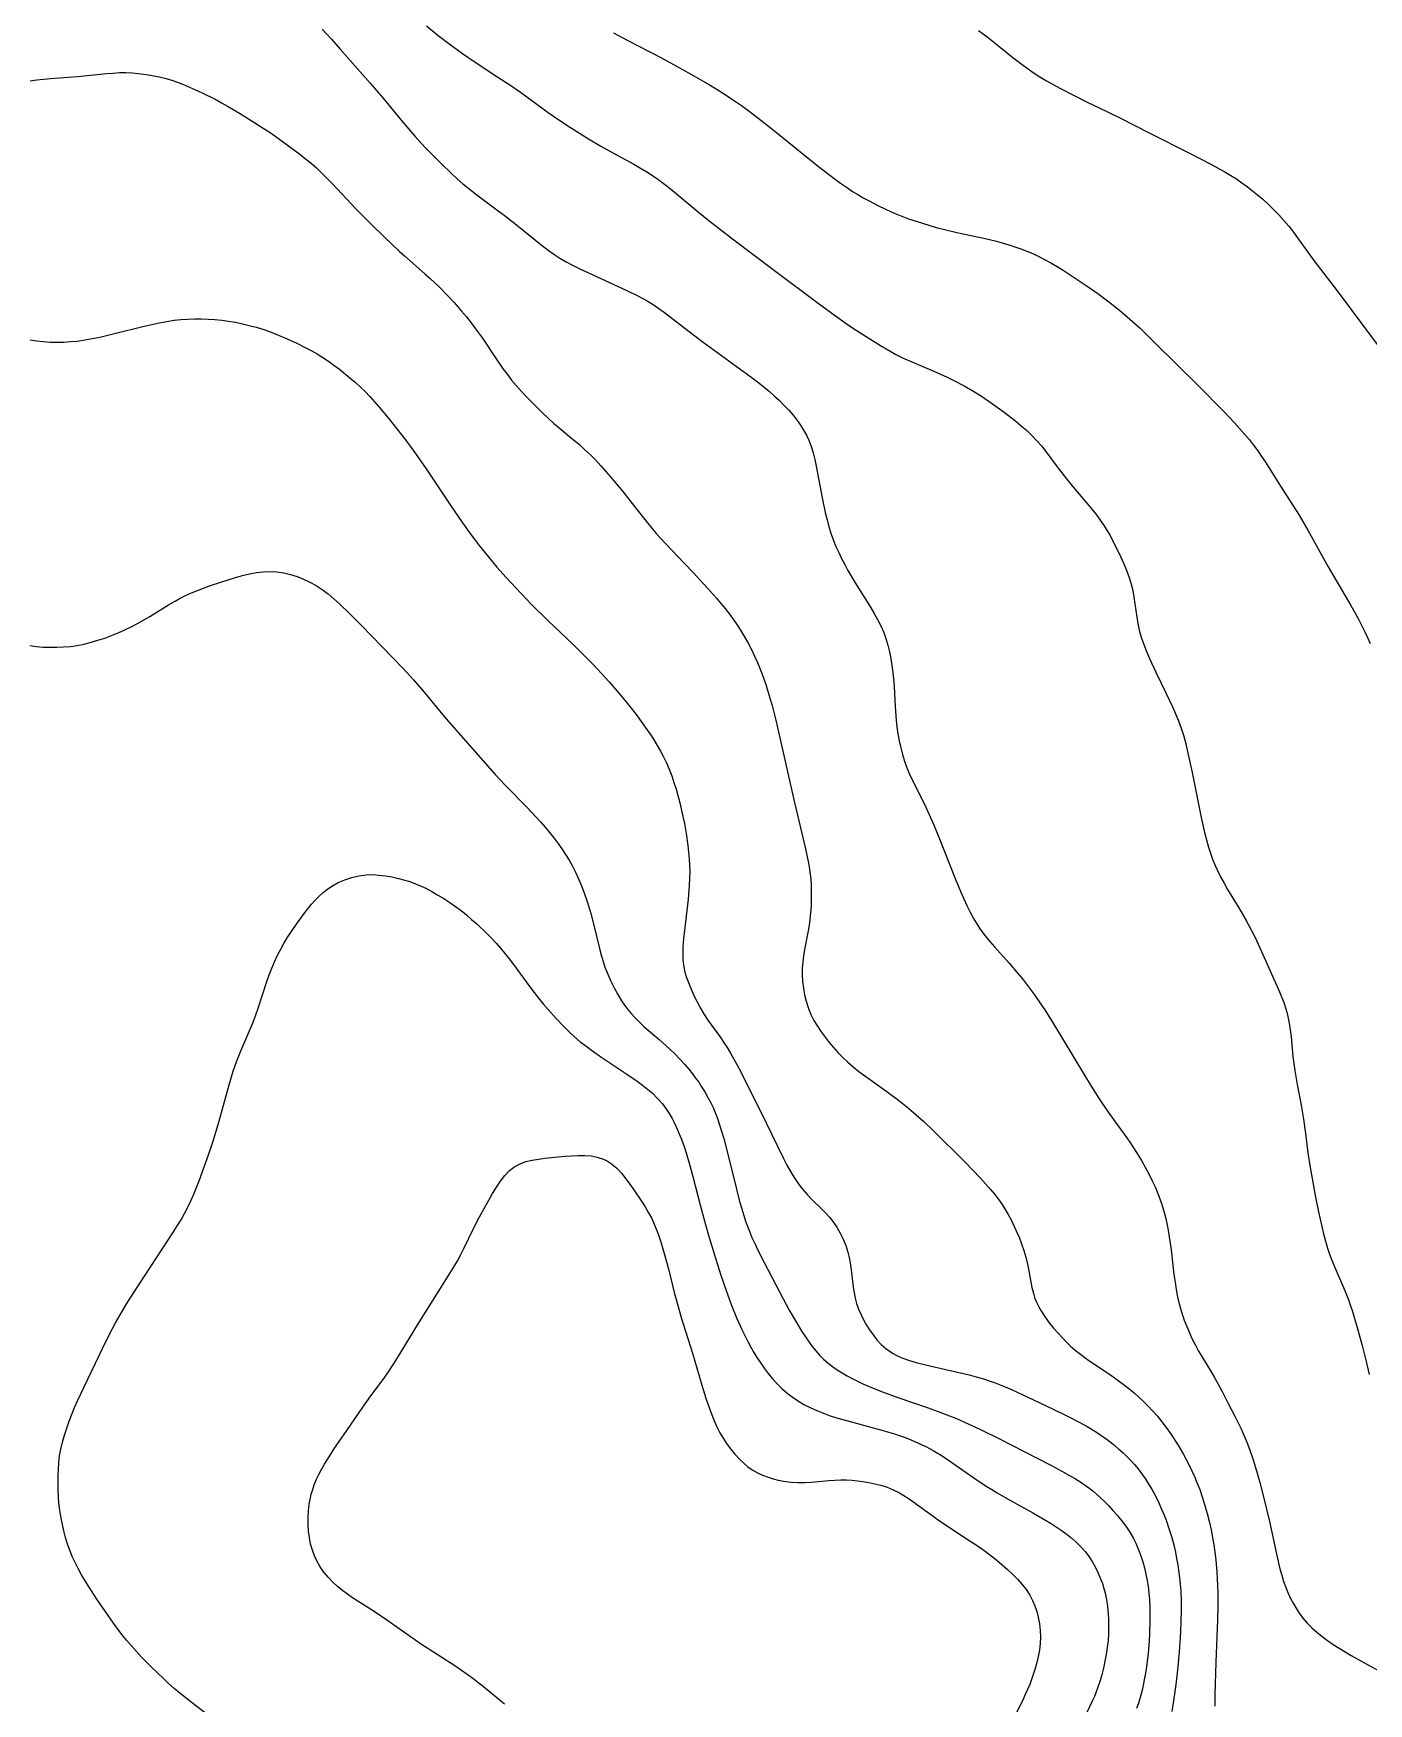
# Model space of a CAD drawing. Header units: metres. Extents: x 560466 to 562017, y 8123360 to 8125060.
# Drawn here: x 561142.3 to 561489.5, y 8124231.2 to 8124665.4 of the extents above; entities that cross this region are included whole.
import ezdxf

# ---------------------------------------------------------------- set-up
doc = ezdxf.new("R2010")
doc.units = ezdxf.units.M
doc.header["$MEASUREMENT"] = 0
doc.layers.add('Unknown_Line_Type', color=7, linetype='Continuous')

msp = doc.modelspace()

# ---------------------------------------------------------------- linework, layer by layer
at = {"layer": 'Unknown_Line_Type', "color": 18, "true_color": 0x000000}
for points in [[(561217.46, 8124666.49, 4180), (561219.82, 8124663.92, 4180), (561222.14, 8124661.33, 4180), (561229.92, 8124652.47, 4180), (561233.17, 8124648.65, 4180), (561238.39, 8124642.29, 4180), (561241.49, 8124638.69, 4180), (561244.15, 8124635.81, 4180), (561245.52, 8124634.4, 4180), (561248.29, 8124631.63, 4180), (561251.12, 8124628.92, 4180), (561252.57, 8124627.6, 4180), (561254.05, 8124626.32, 4180), (561255.23, 8124625.35, 4180), (561257.65, 8124623.46, 4180), (561263.24, 8124619.31, 4180), (561264.74, 8124618.16, 4180), (561267.56, 8124615.94, 4180), (561274.77, 8124610.13, 4180), (561276.22, 8124609.04, 4180), (561277.69, 8124607.99, 4180), (561279.2, 8124607, 4180), (561280.86, 8124606.03, 4180), (561282.55, 8124605.12, 4180), (561284.28, 8124604.26, 4180), (561287.78, 8124602.62, 4180), (561296.64, 8124598.6, 4180), (561299.5, 8124597.19, 4180), (561300.86, 8124596.47, 4180), (561302.19, 8124595.7, 4180), (561303.5, 8124594.89, 4180), (561305.01, 8124593.87, 4180), (561306.49, 8124592.8, 4180), (561313.63, 8124587.31, 4180), (561316.48, 8124585.17, 4180), (561328.93, 8124576.1, 4180), (561330.95, 8124574.56, 4180), (561332.37, 8124573.44, 4180), (561333.75, 8124572.3, 4180), (561335.07, 8124571.13, 4180), (561336.35, 8124569.93, 4180), (561337.58, 8124568.7, 4180), (561338.78, 8124567.43, 4180), (561339.91, 8124566.12, 4180), (561340.98, 8124564.76, 4180), (561341.84, 8124563.54, 4180), (561342.64, 8124562.28, 4180), (561343.35, 8124560.98, 4180), (561343.98, 8124559.64, 4180), (561344.59, 8124558.01, 4180), (561345.1, 8124556.33, 4180), (561345.54, 8124554.62, 4180), (561345.91, 8124552.88, 4180), (561347.47, 8124544.63, 4180), (561348.26, 8124540.85, 4180), (561348.71, 8124538.96, 4180), (561349.22, 8124537.08, 4180), (561349.79, 8124535.23, 4180), (561350.39, 8124533.6, 4180), (561351.04, 8124532, 4180), (561351.76, 8124530.42, 4180), (561352.51, 8124528.86, 4180), (561353.31, 8124527.31, 4180), (561354.15, 8124525.79, 4180), (561356.07, 8124522.57, 4180), (561360.03, 8124516.22, 4180), (561360.98, 8124514.61, 4180), (561361.88, 8124512.99, 4180), (561362.71, 8124511.35, 4180), (561363.45, 8124509.67, 4180), (561364.02, 8124508.09, 4180), (561364.52, 8124506.37, 4180), (561364.94, 8124504.63, 4180), (561365.29, 8124502.86, 4180), (561365.59, 8124501.08, 4180), (561365.83, 8124499.29, 4180), (561366.02, 8124497.48, 4180), (561366.15, 8124495.71, 4180), (561366.45, 8124490.38, 4180), (561366.7, 8124486.83, 4180), (561366.9, 8124485.07, 4180), (561367.17, 8124483.27, 4180), (561367.51, 8124481.48, 4180), (561367.91, 8124479.71, 4180), (561368.37, 8124477.95, 4180), (561368.89, 8124476.22, 4180), (561369.48, 8124474.51, 4180), (561370.14, 8124472.83, 4180), (561370.82, 8124471.33, 4180), (561373.07, 8124466.92, 4180), (561374.47, 8124464.06, 4180), (561376.41, 8124459.85, 4180), (561377.65, 8124456.85, 4180), (561382.03, 8124445.69, 4180), (561383.49, 8124442.14, 4180), (561385.05, 8124438.66, 4180), (561385.9, 8124436.95, 4180), (561386.81, 8124435.28, 4180), (561387.74, 8124433.75, 4180), (561388.75, 8124432.26, 4180), (561389.87, 8124430.77, 4180), (561391.06, 8124429.32, 4180), (561392.29, 8124427.9, 4180), (561396.06, 8124423.69, 4180), (561398.42, 8124420.94, 4180), (561399.51, 8124419.59, 4180), (561401.62, 8124416.85, 4180), (561402.64, 8124415.45, 4180), (561404.49, 8124412.8, 4180), (561405.31, 8124411.55, 4180), (561407.34, 8124408.33, 4180), (561415.39, 8124395.02, 4180), (561417.42, 8124391.71, 4180), (561419.5, 8124388.43, 4180), (561421.66, 8124385.2, 4180), (561423.65, 8124382.41, 4180), (561426.68, 8124378.26, 4180), (561427.67, 8124376.87, 4180), (561429.23, 8124374.51, 4180), (561430.51, 8124372.4, 4180), (561431.48, 8124370.66, 4180), (561432.41, 8124368.91, 4180), (561433.28, 8124367.14, 4180), (561434.1, 8124365.36, 4180), (561434.86, 8124363.55, 4180), (561435.54, 8124361.72, 4180), (561436.15, 8124359.86, 4180), (561436.51, 8124358.58, 4180), (561436.82, 8124357.29, 4180), (561437.1, 8124355.99, 4180), (561437.42, 8124354.28, 4180), (561437.71, 8124352.56, 4180), (561438.18, 8124349.16, 4180), (561438.94, 8124342.76, 4180), (561439.21, 8124340.79, 4180), (561439.52, 8124338.83, 4180), (561439.88, 8124336.89, 4180), (561440.28, 8124335.18, 4180), (561440.62, 8124333.94, 4180), (561441.09, 8124332.42, 4180), (561441.61, 8124330.91, 4180), (561442.26, 8124329.25, 4180), (561442.96, 8124327.6, 4180), (561443.7, 8124325.97, 4180), (561444.5, 8124324.36, 4180), (561445.35, 8124322.79, 4180), (561446.14, 8124321.43, 4180), (561448.59, 8124317.42, 4180), (561449.53, 8124315.8, 4180), (561451.34, 8124312.49, 4180), (561453.06, 8124309.26, 4180), (561454.77, 8124305.91, 4180), (561456.37, 8124302.61, 4180), (561457.13, 8124300.95, 4180), (561457.87, 8124299.18, 4180), (561458.56, 8124297.39, 4180), (561459.54, 8124294.56, 4180), (561460.42, 8124291.68, 4180), (561461.24, 8124288.69, 4180), (561462.2, 8124284.99, 4180), (561463.01, 8124281.72, 4180), (561463.76, 8124278.53, 4180), (561465.68, 8124269.75, 4180), (561466.5, 8124266.22, 4180), (561466.95, 8124264.59, 4180), (561467.45, 8124262.98, 4180), (561468.01, 8124261.4, 4180), (561468.53, 8124260.13, 4180), (561469.18, 8124258.71, 4180), (561469.9, 8124257.33, 4180), (561470.68, 8124255.99, 4180), (561471.52, 8124254.69, 4180), (561472.44, 8124253.45, 4180), (561473.57, 8124252.16, 4180), (561474.8, 8124250.94, 4180), (561476.1, 8124249.78, 4180), (561477.47, 8124248.68, 4180), (561478.88, 8124247.63, 4180), (561480.36, 8124246.6, 4180), (561481.88, 8124245.61, 4180), (561484.98, 8124243.72, 4180), (561488.11, 8124241.95, 4180), (561494.42, 8124238.5, 4180)], [(561244.55, 8124667.38, 4160), (561247.62, 8124664.89, 4160), (561250.75, 8124662.48, 4160), (561253.95, 8124660.16, 4160), (561256.99, 8124658.09, 4160), (561263.15, 8124654.05, 4160), (561266.22, 8124652.01, 4160), (561268.98, 8124650.08, 4160), (561276.17, 8124644.86, 4160), (561278.94, 8124642.95, 4160), (561282.01, 8124640.92, 4160), (561286.7, 8124638, 4160), (561289.86, 8124636.12, 4160), (561293.2, 8124634.23, 4160), (561298.44, 8124631.36, 4160), (561300.17, 8124630.38, 4160), (561301.88, 8124629.37, 4160), (561303.55, 8124628.3, 4160), (561304.76, 8124627.47, 4160), (561307.12, 8124625.71, 4160), (561308.49, 8124624.62, 4160), (561315.17, 8124619.02, 4160), (561317.99, 8124616.75, 4160), (561324.16, 8124611.97, 4160), (561335.08, 8124603.73, 4160), (561346.39, 8124595.24, 4160), (561350.89, 8124591.95, 4160), (561353.94, 8124589.82, 4160), (561355.36, 8124588.87, 4160), (561359.82, 8124585.97, 4160), (561362.64, 8124584.22, 4160), (561365.28, 8124582.68, 4160), (561366.62, 8124581.96, 4160), (561368.37, 8124581.1, 4160), (561370.15, 8124580.29, 4160), (561376.48, 8124577.58, 4160), (561379.97, 8124576.03, 4160), (561381.69, 8124575.2, 4160), (561384.4, 8124573.79, 4160), (561387.05, 8124572.26, 4160), (561388.64, 8124571.25, 4160), (561391.76, 8124569.12, 4160), (561394.81, 8124566.89, 4160), (561397.78, 8124564.57, 4160), (561399.22, 8124563.36, 4160), (561400.63, 8124562.13, 4160), (561401.98, 8124560.85, 4160), (561403.27, 8124559.51, 4160), (561404.45, 8124558.14, 4160), (561405.57, 8124556.72, 4160), (561408.82, 8124552.35, 4160), (561410.98, 8124549.56, 4160), (561413.23, 8124546.83, 4160), (561416.29, 8124543.25, 4160), (561417.54, 8124541.74, 4160), (561418.75, 8124540.2, 4160), (561419.9, 8124538.62, 4160), (561420.74, 8124537.38, 4160), (561421.54, 8124536.11, 4160), (561422.3, 8124534.83, 4160), (561423.06, 8124533.42, 4160), (561424.49, 8124530.56, 4160), (561426, 8124527.29, 4160), (561426.68, 8124525.63, 4160), (561427.3, 8124523.96, 4160), (561427.81, 8124522.26, 4160), (561428.2, 8124520.57, 4160), (561428.51, 8124518.86, 4160), (561429.25, 8124513.68, 4160), (561429.54, 8124511.97, 4160), (561429.91, 8124510.27, 4160), (561430.44, 8124508.4, 4160), (561431.09, 8124506.55, 4160), (561431.81, 8124504.72, 4160), (561432.59, 8124502.91, 4160), (561434.25, 8124499.31, 4160), (561436.85, 8124493.93, 4160), (561438.54, 8124490.32, 4160), (561439.34, 8124488.5, 4160), (561440.09, 8124486.67, 4160), (561440.78, 8124484.81, 4160), (561441.38, 8124482.93, 4160), (561441.91, 8124481.02, 4160), (561442.84, 8124477.17, 4160), (561443.67, 8124473.28, 4160), (561446.03, 8124461.56, 4160), (561446.9, 8124457.68, 4160), (561447.39, 8124455.76, 4160), (561447.93, 8124453.86, 4160), (561448.43, 8124452.3, 4160), (561448.98, 8124450.77, 4160), (561449.58, 8124449.26, 4160), (561450.24, 8124447.77, 4160), (561451.06, 8124446.1, 4160), (561451.96, 8124444.47, 4160), (561452.89, 8124442.86, 4160), (561455.8, 8124438.05, 4160), (561457.7, 8124434.82, 4160), (561458.44, 8124433.47, 4160), (561459.86, 8124430.72, 4160), (561461.37, 8124427.49, 4160), (561466.34, 8124416.28, 4160), (561467.46, 8124413.5, 4160), (561467.95, 8124412.08, 4160), (561468.29, 8124410.95, 4160), (561468.58, 8124409.8, 4160), (561468.92, 8124408.09, 4160), (561469.18, 8124406.36, 4160), (561469.38, 8124404.62, 4160), (561469.88, 8124399.35, 4160), (561470.09, 8124397.59, 4160), (561470.34, 8124395.78, 4160), (561470.97, 8124392.17, 4160), (561471.99, 8124386.76, 4160), (561472.6, 8124383.12, 4160), (561473.12, 8124379.43, 4160), (561473.77, 8124374.36, 4160), (561474.33, 8124370.59, 4160), (561475, 8124366.72, 4160), (561475.73, 8124362.87, 4160), (561476.51, 8124359.03, 4160), (561477.35, 8124355.22, 4160), (561477.82, 8124353.32, 4160), (561478.32, 8124351.44, 4160), (561478.87, 8124349.58, 4160), (561479.49, 8124347.74, 4160), (561480.14, 8124346.05, 4160), (561480.84, 8124344.38, 4160), (561483.03, 8124339.38, 4160), (561484.21, 8124336.39, 4160), (561484.75, 8124334.87, 4160), (561485.33, 8124333.13, 4160), (561486.39, 8124329.62, 4160), (561487.84, 8124324.3, 4160), (561488.9, 8124320.18, 4160), (561489.66, 8124316.78, 4160)], [(561293.22, 8124665.51, 4140), (561296.74, 8124663.64, 4140), (561305.46, 8124659.1, 4140), (561310.34, 8124656.47, 4140), (561313.45, 8124654.72, 4140), (561318.14, 8124651.99, 4140), (561319.86, 8124650.97, 4140), (561322.75, 8124649.18, 4140), (561324.17, 8124648.25, 4140), (561326.5, 8124646.66, 4140), (561328.82, 8124644.95, 4140), (561330.31, 8124643.8, 4140), (561334.73, 8124640.3, 4140), (561346.47, 8124630.84, 4140), (561349.44, 8124628.52, 4140), (561350.94, 8124627.39, 4140), (561352.46, 8124626.29, 4140), (561354.01, 8124625.22, 4140), (561355.36, 8124624.34, 4140), (561356.73, 8124623.49, 4140), (561358.12, 8124622.69, 4140), (561359.49, 8124621.93, 4140), (561362.28, 8124620.51, 4140), (561365.06, 8124619.2, 4140), (561366.45, 8124618.59, 4140), (561368.19, 8124617.89, 4140), (561369.94, 8124617.23, 4140), (561373.5, 8124616.03, 4140), (561377.1, 8124614.96, 4140), (561378.92, 8124614.49, 4140), (561382.44, 8124613.68, 4140), (561389.52, 8124612.19, 4140), (561392.81, 8124611.36, 4140), (561395.99, 8124610.42, 4140), (561397.57, 8124609.91, 4140), (561399.13, 8124609.36, 4140), (561400.68, 8124608.78, 4140), (561402.2, 8124608.15, 4140), (561403.64, 8124607.49, 4140), (561405.3, 8124606.64, 4140), (561406.93, 8124605.74, 4140), (561408.54, 8124604.79, 4140), (561410.13, 8124603.81, 4140), (561413.28, 8124601.78, 4140), (561416.39, 8124599.68, 4140), (561419.11, 8124597.78, 4140), (561421.98, 8124595.65, 4140), (561424.79, 8124593.44, 4140), (561427.48, 8124591.15, 4140), (561430.1, 8124588.77, 4140), (561431.39, 8124587.56, 4140), (561433.91, 8124585.08, 4140), (561445.19, 8124573.84, 4140), (561451.95, 8124566.99, 4140), (561454.66, 8124564.15, 4140), (561455.99, 8124562.72, 4140), (561457.29, 8124561.25, 4140), (561458.54, 8124559.76, 4140), (561459.64, 8124558.35, 4140), (561460.7, 8124556.91, 4140), (561461.72, 8124555.45, 4140), (561462.73, 8124553.92, 4140), (561466.63, 8124547.69, 4140), (561471.45, 8124540.17, 4140), (561473.78, 8124536.25, 4140), (561479.03, 8124526.76, 4140), (561484.91, 8124516.68, 4140), (561486.82, 8124513.3, 4140), (561487.72, 8124511.59, 4140), (561488.58, 8124509.86, 4140), (561489.28, 8124508.34, 4140), (561489.93, 8124506.8, 4140)], [(561388.12, 8124666.15, 4120), (561389.64, 8124665.05, 4120), (561391.12, 8124663.92, 4120), (561397.03, 8124659.14, 4120), (561399.79, 8124657.04, 4120), (561402.62, 8124655.05, 4120), (561404.07, 8124654.11, 4120), (561405.76, 8124653.08, 4120), (561407.49, 8124652.09, 4120), (561409.24, 8124651.14, 4120), (561412.78, 8124649.31, 4120), (561416.36, 8124647.55, 4120), (561421.48, 8124645.1, 4120), (561424.88, 8124643.43, 4120), (561432.46, 8124639.54, 4120), (561443.18, 8124634.18, 4120), (561448.51, 8124631.44, 4120), (561452, 8124629.51, 4120), (561453.7, 8124628.49, 4120), (561455.15, 8124627.55, 4120), (561456.58, 8124626.57, 4120), (561457.98, 8124625.56, 4120), (561459.35, 8124624.51, 4120), (561460.69, 8124623.43, 4120), (561462, 8124622.31, 4120), (561463.44, 8124620.99, 4120), (561464.84, 8124619.62, 4120), (561466.19, 8124618.21, 4120), (561467.49, 8124616.75, 4120), (561468.76, 8124615.25, 4120), (561469.98, 8124613.72, 4120), (561471.07, 8124612.28, 4120), (561475.3, 8124606.4, 4120), (561481.34, 8124598.44, 4120), (561492.55, 8124583.46, 4120)], [(561141.47, 8124653.08, 4200), (561143.22, 8124653.33, 4200), (561146.75, 8124653.68, 4200), (561153.84, 8124654.2, 4200), (561161.38, 8124654.96, 4200), (561163.05, 8124655.1, 4200), (561164.71, 8124655.19, 4200), (561166.37, 8124655.22, 4200), (561168.03, 8124655.15, 4200), (561169.69, 8124655.01, 4200), (561172.31, 8124654.65, 4200), (561175.09, 8124654.11, 4200), (561176.87, 8124653.67, 4200), (561178.62, 8124653.15, 4200), (561180.02, 8124652.65, 4200), (561181.4, 8124652.1, 4200), (561184.49, 8124650.74, 4200), (561186.19, 8124649.95, 4200), (561189.58, 8124648.27, 4200), (561191.24, 8124647.38, 4200), (561192.81, 8124646.49, 4200), (561195.9, 8124644.65, 4200), (561198.97, 8124642.76, 4200), (561202.12, 8124640.79, 4200), (561203.68, 8124639.77, 4200), (561205.13, 8124638.77, 4200), (561207.76, 8124636.87, 4200), (561211.64, 8124633.98, 4200), (561213.11, 8124632.83, 4200), (561214.55, 8124631.65, 4200), (561215.95, 8124630.42, 4200), (561217.37, 8124629.07, 4200), (561220.1, 8124626.25, 4200), (561226.16, 8124619.82, 4200), (561230.02, 8124615.94, 4200), (561233.62, 8124612.4, 4200), (561237.46, 8124608.81, 4200), (561238.86, 8124607.54, 4200), (561244.17, 8124602.91, 4200), (561245.54, 8124601.68, 4200), (561247.84, 8124599.53, 4200), (561250.06, 8124597.29, 4200), (561251.77, 8124595.43, 4200), (561253.7, 8124593.21, 4200), (561254.95, 8124591.69, 4200), (561256.17, 8124590.14, 4200), (561257.35, 8124588.56, 4200), (561259.09, 8124586.13, 4200), (561262.48, 8124581.09, 4200), (561264.53, 8124578.14, 4200), (561265.6, 8124576.7, 4200), (561266.7, 8124575.29, 4200), (561267.96, 8124573.79, 4200), (561269.26, 8124572.33, 4200), (561270.59, 8124570.9, 4200), (561271.95, 8124569.5, 4200), (561274.74, 8124566.76, 4200), (561277.62, 8124564.11, 4200), (561279.1, 8124562.83, 4200), (561282.82, 8124559.76, 4200), (561284.31, 8124558.49, 4200), (561285.77, 8124557.18, 4200), (561287.19, 8124555.83, 4200), (561288.56, 8124554.44, 4200), (561289.9, 8124553, 4200), (561292.32, 8124550.22, 4200), (561295.58, 8124546.27, 4200), (561298.69, 8124542.4, 4200), (561302, 8124538.15, 4200), (561303.13, 8124536.75, 4200), (561304.29, 8124535.38, 4200), (561305.46, 8124534.07, 4200), (561306.67, 8124532.79, 4200), (561311.59, 8124527.72, 4200), (561314.02, 8124525.14, 4200), (561317.6, 8124521.22, 4200), (561319.94, 8124518.57, 4200), (561321.08, 8124517.22, 4200), (561322.2, 8124515.85, 4200), (561323.34, 8124514.39, 4200), (561324.44, 8124512.9, 4200), (561325.49, 8124511.38, 4200), (561326.5, 8124509.83, 4200), (561327.28, 8124508.53, 4200), (561328.18, 8124506.89, 4200), (561329.04, 8124505.23, 4200), (561329.85, 8124503.54, 4200), (561330.61, 8124501.82, 4200), (561331.83, 8124498.79, 4200), (561332.86, 8124495.84, 4200), (561333.88, 8124492.54, 4200), (561334.41, 8124490.67, 4200), (561335.4, 8124486.87, 4200), (561336.3, 8124483.04, 4200), (561340.18, 8124465.77, 4200), (561343.12, 8124453.42, 4200), (561343.82, 8124450.11, 4200), (561344.07, 8124448.75, 4200), (561344.28, 8124447.38, 4200), (561344.47, 8124445.63, 4200), (561344.58, 8124443.87, 4200), (561344.63, 8124442.1, 4200), (561344.63, 8124440.33, 4200), (561344.57, 8124438.56, 4200), (561344.45, 8124436.8, 4200), (561344.27, 8124435.03, 4200), (561344.07, 8124433.55, 4200), (561343.82, 8124432.08, 4200), (561342.89, 8124427.21, 4200), (561342.62, 8124425.59, 4200), (561342.4, 8124423.98, 4200), (561342.27, 8124422.36, 4200), (561342.26, 8124420.63, 4200), (561342.36, 8124418.89, 4200), (561342.57, 8124417.17, 4200), (561342.88, 8124415.46, 4200), (561343.29, 8124413.78, 4200), (561343.81, 8124412.13, 4200), (561344.16, 8124411.22, 4200), (561344.54, 8124410.33, 4200), (561345.32, 8124408.8, 4200), (561346.21, 8124407.32, 4200), (561347.18, 8124405.87, 4200), (561348.22, 8124404.46, 4200), (561349.3, 8124403.08, 4200), (561350.44, 8124401.73, 4200), (561351.62, 8124400.42, 4200), (561352.84, 8124399.15, 4200), (561354.12, 8124397.94, 4200), (561355.53, 8124396.72, 4200), (561357, 8124395.56, 4200), (561360.02, 8124393.33, 4200), (561364.62, 8124390.06, 4200), (561367.32, 8124388.05, 4200), (561369.87, 8124386.01, 4200), (561372.55, 8124383.7, 4200), (561373.87, 8124382.52, 4200), (561376.44, 8124380.08, 4200), (561384.52, 8124372.03, 4200), (561388.62, 8124367.79, 4200), (561389.94, 8124366.35, 4200), (561391.23, 8124364.88, 4200), (561392.34, 8124363.52, 4200), (561393.4, 8124362.13, 4200), (561394.25, 8124360.93, 4200), (561395.04, 8124359.69, 4200), (561395.83, 8124358.33, 4200), (561396.57, 8124356.95, 4200), (561397.92, 8124354.11, 4200), (561398.64, 8124352.44, 4200), (561399.32, 8124350.74, 4200), (561399.92, 8124349.01, 4200), (561400.44, 8124347.26, 4200), (561400.95, 8124345.09, 4200), (561402.01, 8124339.42, 4200), (561402.47, 8124337.59, 4200), (561402.79, 8124336.56, 4200), (561403.18, 8124335.56, 4200), (561403.77, 8124334.32, 4200), (561404.46, 8124333.11, 4200), (561405.43, 8124331.65, 4200), (561406.49, 8124330.23, 4200), (561407.61, 8124328.84, 4200), (561408.79, 8124327.49, 4200), (561409.84, 8124326.34, 4200), (561410.93, 8124325.22, 4200), (561412.05, 8124324.14, 4200), (561413.22, 8124323.11, 4200), (561414.24, 8124322.29, 4200), (561416.42, 8124320.69, 4200), (561422.78, 8124316.38, 4200), (561425.74, 8124314.25, 4200), (561427.18, 8124313.13, 4200), (561428.59, 8124311.96, 4200), (561429.78, 8124310.9, 4200), (561430.85, 8124309.89, 4200), (561432.15, 8124308.59, 4200), (561433.4, 8124307.26, 4200), (561434.62, 8124305.89, 4200), (561435.79, 8124304.48, 4200), (561436.94, 8124302.95, 4200), (561438.05, 8124301.39, 4200), (561439.84, 8124298.63, 4200), (561441.33, 8124296.1, 4200), (561442.87, 8124293.19, 4200), (561444.28, 8124290.22, 4200), (561444.92, 8124288.71, 4200), (561445.63, 8124286.86, 4200), (561446.28, 8124284.99, 4200), (561446.74, 8124283.54, 4200), (561447.58, 8124280.61, 4200), (561448.17, 8124278.25, 4200), (561448.6, 8124276.34, 4200), (561448.98, 8124274.42, 4200), (561449.32, 8124272.5, 4200), (561449.59, 8124270.55, 4200), (561449.81, 8124268.59, 4200), (561450.08, 8124265.37, 4200), (561450.26, 8124261.89, 4200), (561450.31, 8124260.02, 4200), (561450.32, 8124256.45, 4200), (561450.23, 8124252.87, 4200), (561449.82, 8124241.97, 4200), (561449.57, 8124233.51, 4200), (561449.54, 8124230.55, 4200)], [(561141.52, 8124585.75, 4220), (561143.23, 8124585.46, 4220), (561144.97, 8124585.27, 4220), (561146.71, 8124585.16, 4220), (561148.47, 8124585.12, 4220), (561150.23, 8124585.16, 4220), (561151.99, 8124585.26, 4220), (561153.75, 8124585.43, 4220), (561155.7, 8124585.71, 4220), (561157.64, 8124586.06, 4220), (561159.58, 8124586.47, 4220), (561163.44, 8124587.38, 4220), (561171.16, 8124589.3, 4220), (561175.04, 8124590.15, 4220), (561176.98, 8124590.52, 4220), (561178.93, 8124590.81, 4220), (561180.69, 8124590.99, 4220), (561182.46, 8124591.12, 4220), (561184.24, 8124591.18, 4220), (561186.01, 8124591.19, 4220), (561187.78, 8124591.15, 4220), (561189.55, 8124591.05, 4220), (561191.32, 8124590.89, 4220), (561193.12, 8124590.63, 4220), (561194.92, 8124590.31, 4220), (561196.71, 8124589.92, 4220), (561198.49, 8124589.49, 4220), (561200.25, 8124589, 4220), (561202, 8124588.47, 4220), (561203.73, 8124587.87, 4220), (561205.83, 8124587.05, 4220), (561207.57, 8124586.32, 4220), (561211.01, 8124584.76, 4220), (561212.7, 8124583.94, 4220), (561214.37, 8124583.08, 4220), (561216.11, 8124582.11, 4220), (561217.61, 8124581.18, 4220), (561219.07, 8124580.2, 4220), (561220.51, 8124579.17, 4220), (561221.92, 8124578.1, 4220), (561224.67, 8124575.87, 4220), (561226.01, 8124574.71, 4220), (561227.32, 8124573.52, 4220), (561228.59, 8124572.29, 4220), (561229.85, 8124570.98, 4220), (561232.26, 8124568.27, 4220), (561234.58, 8124565.47, 4220), (561236.85, 8124562.63, 4220), (561239.07, 8124559.74, 4220), (561241.24, 8124556.82, 4220), (561244.46, 8124552.19, 4220), (561250.73, 8124542.82, 4220), (561253.9, 8124538.17, 4220), (561256.09, 8124535.12, 4220), (561257.18, 8124533.68, 4220), (561258.29, 8124532.26, 4220), (561260.56, 8124529.45, 4220), (561262.88, 8124526.68, 4220), (561265.25, 8124523.95, 4220), (561266.46, 8124522.61, 4220), (561269.16, 8124519.76, 4220), (561271.91, 8124516.95, 4220), (561276.1, 8124512.81, 4220), (561282.79, 8124506.43, 4220), (561285.33, 8124503.97, 4220), (561288.07, 8124501.14, 4220), (561292.06, 8124496.79, 4220), (561294.65, 8124493.83, 4220), (561295.92, 8124492.33, 4220), (561297.17, 8124490.8, 4220), (561299.36, 8124487.96, 4220), (561301.46, 8124485.06, 4220), (561302.96, 8124482.86, 4220), (561303.69, 8124481.75, 4220), (561304.58, 8124480.29, 4220), (561305.42, 8124478.81, 4220), (561306.21, 8124477.3, 4220), (561306.95, 8124475.76, 4220), (561307.67, 8124474.1, 4220), (561308.32, 8124472.42, 4220), (561308.91, 8124470.68, 4220), (561309.45, 8124468.93, 4220), (561310.42, 8124465.39, 4220), (561311.26, 8124461.81, 4220), (561311.63, 8124460.01, 4220), (561312.1, 8124457.38, 4220), (561312.54, 8124454.32, 4220), (561312.72, 8124452.59, 4220), (561312.87, 8124450.85, 4220), (561312.97, 8124449.17, 4220), (561313.01, 8124447.49, 4220), (561312.99, 8124445.7, 4220), (561312.9, 8124443.91, 4220), (561312.61, 8124440.34, 4220), (561311.4, 8124430.01, 4220), (561311.24, 8124427.96, 4220), (561311.19, 8124426.2, 4220), (561311.25, 8124424.46, 4220), (561311.47, 8124422.74, 4220), (561311.78, 8124421.36, 4220), (561312.19, 8124420, 4220), (561312.67, 8124418.64, 4220), (561313.36, 8124416.95, 4220), (561314.12, 8124415.26, 4220), (561314.94, 8124413.6, 4220), (561315.83, 8124411.96, 4220), (561316.78, 8124410.36, 4220), (561317.74, 8124408.9, 4220), (561320.8, 8124404.63, 4220), (561321.8, 8124403.19, 4220), (561322.73, 8124401.77, 4220), (561323.62, 8124400.33, 4220), (561325.3, 8124397.38, 4220), (561326.43, 8124395.25, 4220), (561329.11, 8124389.82, 4220), (561331.58, 8124384.91, 4220), (561335.72, 8124376.3, 4220), (561337.41, 8124372.89, 4220), (561338.29, 8124371.22, 4220), (561339.21, 8124369.57, 4220), (561340.17, 8124367.97, 4220), (561341.2, 8124366.42, 4220), (561342.32, 8124364.95, 4220), (561343.52, 8124363.59, 4220), (561344.78, 8124362.28, 4220), (561347.38, 8124359.73, 4220), (561348.37, 8124358.69, 4220), (561349.32, 8124357.63, 4220), (561350.21, 8124356.52, 4220), (561351.23, 8124355.05, 4220), (561352.13, 8124353.51, 4220), (561352.93, 8124351.91, 4220), (561353.61, 8124350.26, 4220), (561354.16, 8124348.57, 4220), (561354.5, 8124347.22, 4220), (561354.76, 8124345.8, 4220), (561355.02, 8124343.97, 4220), (561355.46, 8124340.27, 4220), (561355.71, 8124338.43, 4220), (561356.04, 8124336.63, 4220), (561356.39, 8124335.25, 4220), (561356.91, 8124333.73, 4220), (561357.55, 8124332.25, 4220), (561358.28, 8124330.81, 4220), (561359, 8124329.58, 4220), (561359.77, 8124328.38, 4220), (561360.7, 8124327.05, 4220), (561361.71, 8124325.78, 4220), (561362.8, 8124324.6, 4220), (561363.98, 8124323.53, 4220), (561364.85, 8124322.88, 4220), (561365.76, 8124322.31, 4220), (561366.71, 8124321.79, 4220), (561367.58, 8124321.39, 4220), (561368.47, 8124321.02, 4220), (561370.15, 8124320.43, 4220), (561371.88, 8124319.92, 4220), (561375.43, 8124319.03, 4220), (561385.7, 8124316.67, 4220), (561387.54, 8124316.18, 4220), (561389.37, 8124315.65, 4220), (561391.17, 8124315.06, 4220), (561392.47, 8124314.59, 4220), (561395.04, 8124313.58, 4220), (561396.52, 8124312.93, 4220), (561400.93, 8124310.89, 4220), (561407.52, 8124307.74, 4220), (561411.08, 8124306, 4220), (561414.59, 8124304.2, 4220), (561416.32, 8124303.24, 4220), (561418.75, 8124301.76, 4220), (561419.94, 8124300.98, 4220), (561421.54, 8124299.84, 4220), (561423.11, 8124298.64, 4220), (561424.62, 8124297.39, 4220), (561425.72, 8124296.41, 4220), (561426.77, 8124295.4, 4220), (561427.71, 8124294.43, 4220), (561428.6, 8124293.42, 4220), (561429.58, 8124292.23, 4220), (561430.51, 8124291, 4220), (561431.4, 8124289.74, 4220), (561432.24, 8124288.44, 4220), (561433.24, 8124286.75, 4220), (561434.18, 8124285.01, 4220), (561434.96, 8124283.41, 4220), (561435.7, 8124281.79, 4220), (561436.39, 8124280.15, 4220), (561436.88, 8124278.86, 4220), (561437.77, 8124276.25, 4220), (561438.34, 8124274.38, 4220), (561438.86, 8124272.49, 4220), (561439.3, 8124270.58, 4220), (561439.63, 8124268.92, 4220), (561439.91, 8124267.26, 4220), (561440.37, 8124263.91, 4220), (561440.55, 8124262.22, 4220), (561440.68, 8124260.54, 4220), (561440.8, 8124257.72, 4220), (561440.82, 8124255.84, 4220), (561440.75, 8124252.08, 4220), (561440.58, 8124248.31, 4220), (561440.32, 8124244.66, 4220), (561439.95, 8124240.76, 4220), (561439.51, 8124236.87, 4220), (561439.08, 8124233.7, 4220), (561438.36, 8124229.13, 4220)], [(561141.4, 8124506.24, 4240), (561143.14, 8124506.01, 4240), (561144.9, 8124505.87, 4240), (561146.66, 8124505.81, 4240), (561148.43, 8124505.82, 4240), (561150.2, 8124505.89, 4240), (561151.96, 8124506.05, 4240), (561153.7, 8124506.29, 4240), (561155.53, 8124506.64, 4240), (561157.34, 8124507.1, 4240), (561159.14, 8124507.62, 4240), (561160.92, 8124508.21, 4240), (561162.68, 8124508.85, 4240), (561164.42, 8124509.55, 4240), (561166.14, 8124510.31, 4240), (561167.78, 8124511.11, 4240), (561169.4, 8124511.97, 4240), (561172.58, 8124513.79, 4240), (561177.48, 8124516.84, 4240), (561179.17, 8124517.84, 4240), (561180.53, 8124518.57, 4240), (561181.91, 8124519.26, 4240), (561183.44, 8124519.94, 4240), (561185, 8124520.58, 4240), (561186.57, 8124521.18, 4240), (561188.16, 8124521.75, 4240), (561191.35, 8124522.82, 4240), (561194.93, 8124523.93, 4240), (561196.73, 8124524.43, 4240), (561198.52, 8124524.87, 4240), (561200.32, 8124525.22, 4240), (561202.11, 8124525.46, 4240), (561203.89, 8124525.54, 4240), (561205.67, 8124525.42, 4240), (561207.44, 8124525.14, 4240), (561209.19, 8124524.72, 4240), (561210.92, 8124524.18, 4240), (561212.61, 8124523.54, 4240), (561214.27, 8124522.78, 4240), (561215.86, 8124521.9, 4240), (561217.45, 8124520.84, 4240), (561218.98, 8124519.67, 4240), (561220.46, 8124518.42, 4240), (561221.91, 8124517.11, 4240), (561224.75, 8124514.39, 4240), (561227.54, 8124511.6, 4240), (561233.07, 8124505.96, 4240), (561238.53, 8124500.28, 4240), (561241.18, 8124497.38, 4240), (561243.51, 8124494.69, 4240), (561249.2, 8124487.86, 4240), (561251.51, 8124485.15, 4240), (561262.44, 8124472.72, 4240), (561265.13, 8124469.86, 4240), (561270.65, 8124464.27, 4240), (561271.87, 8124462.99, 4240), (561274.26, 8124460.39, 4240), (561275.42, 8124459.06, 4240), (561276.55, 8124457.7, 4240), (561277.66, 8124456.31, 4240), (561278.72, 8124454.9, 4240), (561279.75, 8124453.44, 4240), (561280.73, 8124451.96, 4240), (561281.66, 8124450.44, 4240), (561282.5, 8124448.93, 4240), (561283.29, 8124447.39, 4240), (561284.12, 8124445.61, 4240), (561284.88, 8124443.8, 4240), (561285.58, 8124441.96, 4240), (561286.26, 8124439.97, 4240), (561286.78, 8124438.3, 4240), (561287.27, 8124436.63, 4240), (561288.09, 8124433.6, 4240), (561289.64, 8124427.2, 4240), (561290.08, 8124425.53, 4240), (561290.57, 8124423.88, 4240), (561290.97, 8124422.68, 4240), (561291.69, 8124420.82, 4240), (561292.49, 8124419.03, 4240), (561293.35, 8124417.28, 4240), (561294.3, 8124415.57, 4240), (561295.31, 8124413.9, 4240), (561296.08, 8124412.76, 4240), (561296.9, 8124411.66, 4240), (561297.77, 8124410.59, 4240), (561298.82, 8124409.44, 4240), (561299.94, 8124408.33, 4240), (561301.09, 8124407.27, 4240), (561305.1, 8124403.81, 4240), (561307.77, 8124401.4, 4240), (561309.14, 8124400.08, 4240), (561310.46, 8124398.72, 4240), (561311.74, 8124397.32, 4240), (561312.75, 8124396.14, 4240), (561313.73, 8124394.93, 4240), (561314.55, 8124393.83, 4240), (561315.35, 8124392.72, 4240), (561316.1, 8124391.58, 4240), (561316.95, 8124390.21, 4240), (561317.75, 8124388.8, 4240), (561318.49, 8124387.37, 4240), (561319.07, 8124386.13, 4240), (561319.61, 8124384.87, 4240), (561320.22, 8124383.27, 4240), (561320.78, 8124381.65, 4240), (561321.29, 8124380.01, 4240), (561321.86, 8124378.07, 4240), (561322.85, 8124374.37, 4240), (561325.15, 8124364.94, 4240), (561325.98, 8124361.73, 4240), (561326.46, 8124360.06, 4240), (561327.07, 8124358.08, 4240), (561327.55, 8124356.63, 4240), (561328.62, 8124353.75, 4240), (561329.2, 8124352.34, 4240), (561329.9, 8124350.78, 4240), (561330.63, 8124349.24, 4240), (561332.34, 8124345.87, 4240), (561337.31, 8124336.44, 4240), (561338.9, 8124333.5, 4240), (561340.48, 8124330.73, 4240), (561342.17, 8124327.93, 4240), (561343.08, 8124326.52, 4240), (561344.03, 8124325.15, 4240), (561344.88, 8124324.01, 4240), (561345.77, 8124322.92, 4240), (561346.77, 8124321.82, 4240), (561347.83, 8124320.78, 4240), (561348.95, 8124319.8, 4240), (561350.11, 8124318.88, 4240), (561351.34, 8124318.01, 4240), (561352.61, 8124317.19, 4240), (561353.91, 8124316.43, 4240), (561355.27, 8124315.69, 4240), (561356.66, 8124314.99, 4240), (561358.06, 8124314.34, 4240), (561359.66, 8124313.63, 4240), (561362.91, 8124312.33, 4240), (561367.1, 8124310.79, 4240), (561374.75, 8124308.18, 4240), (561377.64, 8124307.14, 4240), (561380.57, 8124306.01, 4240), (561382.36, 8124305.28, 4240), (561385.43, 8124303.95, 4240), (561388.43, 8124302.54, 4240), (561393.75, 8124299.91, 4240), (561399.77, 8124296.87, 4240), (561406.91, 8124293.2, 4240), (561409.81, 8124291.65, 4240), (561411.8, 8124290.54, 4240), (561413.29, 8124289.65, 4240), (561414.74, 8124288.73, 4240), (561416.16, 8124287.75, 4240), (561417.04, 8124287.09, 4240), (561417.91, 8124286.41, 4240), (561419.67, 8124284.87, 4240), (561420.84, 8124283.76, 4240), (561421.97, 8124282.62, 4240), (561423.07, 8124281.44, 4240), (561424.12, 8124280.23, 4240), (561425.3, 8124278.78, 4240), (561426.4, 8124277.3, 4240), (561427.44, 8124275.76, 4240), (561428.37, 8124274.17, 4240), (561429, 8124272.93, 4240), (561429.74, 8124271.22, 4240), (561430.3, 8124269.66, 4240), (561430.8, 8124268.08, 4240), (561431.23, 8124266.47, 4240), (561431.61, 8124264.85, 4240), (561431.93, 8124263.21, 4240), (561432.18, 8124261.62, 4240), (561432.38, 8124260.03, 4240), (561432.53, 8124258.2, 4240), (561432.62, 8124256.36, 4240), (561432.67, 8124252.94, 4240), (561432.59, 8124249.38, 4240), (561432.48, 8124247.53, 4240), (561432.19, 8124244.26, 4240), (561431.76, 8124240.81, 4240), (561431.5, 8124239.1, 4240), (561431.2, 8124237.39, 4240), (561430.72, 8124235.08, 4240), (561430.3, 8124233.37, 4240), (561429.79, 8124231.62, 4240), (561429.22, 8124229.89, 4240)], [(561187.89, 8124228.14, 4260), (561183.36, 8124231.56, 4260), (561180.41, 8124233.93, 4260), (561178.96, 8124235.15, 4260), (561177.49, 8124236.45, 4260), (561176.05, 8124237.78, 4260), (561173.23, 8124240.51, 4260), (561170.48, 8124243.31, 4260), (561169.13, 8124244.74, 4260), (561167.82, 8124246.2, 4260), (561166.55, 8124247.69, 4260), (561165.38, 8124249.15, 4260), (561163.14, 8124252.16, 4260), (561160.97, 8124255.24, 4260), (561158.87, 8124258.36, 4260), (561156.82, 8124261.51, 4260), (561155.83, 8124263.11, 4260), (561154.88, 8124264.72, 4260), (561153.97, 8124266.36, 4260), (561153.18, 8124267.9, 4260), (561152.45, 8124269.47, 4260), (561151.78, 8124271.06, 4260), (561151.19, 8124272.68, 4260), (561150.67, 8124274.38, 4260), (561150.23, 8124276.11, 4260), (561149.62, 8124279.02, 4260), (561149.37, 8124280.48, 4260), (561149.17, 8124281.98, 4260), (561149, 8124283.49, 4260), (561148.88, 8124285, 4260), (561148.8, 8124286.77, 4260), (561148.76, 8124288.55, 4260), (561148.78, 8124290.32, 4260), (561148.85, 8124292.09, 4260), (561148.97, 8124293.86, 4260), (561149.17, 8124295.61, 4260), (561149.46, 8124297.34, 4260), (561149.88, 8124299.19, 4260), (561150.4, 8124301.01, 4260), (561151, 8124302.82, 4260), (561151.65, 8124304.62, 4260), (561153.07, 8124308.19, 4260), (561153.83, 8124309.95, 4260), (561155.51, 8124313.58, 4260), (561161.27, 8124325.49, 4260), (561162.84, 8124328.56, 4260), (561163.71, 8124330.17, 4260), (561165.53, 8124333.35, 4260), (561166.47, 8124334.92, 4260), (561168.47, 8124338.1, 4260), (561178.76, 8124353.81, 4260), (561179.76, 8124355.39, 4260), (561180.73, 8124356.98, 4260), (561181.65, 8124358.6, 4260), (561182.52, 8124360.25, 4260), (561183.31, 8124361.93, 4260), (561184.05, 8124363.65, 4260), (561185.42, 8124367.13, 4260), (561187.86, 8124373.88, 4260), (561188.89, 8124376.94, 4260), (561190.36, 8124381.77, 4260), (561193.25, 8124392.1, 4260), (561194.32, 8124395.61, 4260), (561194.92, 8124397.34, 4260), (561195.62, 8124399.2, 4260), (561196.37, 8124401.04, 4260), (561198.7, 8124406.54, 4260), (561199.45, 8124408.38, 4260), (561200.16, 8124410.24, 4260), (561200.77, 8124411.97, 4260), (561203.04, 8124418.96, 4260), (561203.65, 8124420.7, 4260), (561204.31, 8124422.41, 4260), (561205.04, 8124424.08, 4260), (561205.84, 8124425.73, 4260), (561206.68, 8124427.35, 4260), (561207.58, 8124428.94, 4260), (561208.53, 8124430.51, 4260), (561209.61, 8124432.17, 4260), (561210.72, 8124433.79, 4260), (561212.78, 8124436.64, 4260), (561213.72, 8124437.86, 4260), (561214.66, 8124438.99, 4260), (561215.63, 8124440.07, 4260), (561216.65, 8124441.1, 4260), (561217.71, 8124442.06, 4260), (561218.82, 8124442.94, 4260), (561219.98, 8124443.73, 4260), (561221.63, 8124444.65, 4260), (561223.36, 8124445.39, 4260), (561225.16, 8124445.98, 4260), (561226.99, 8124446.41, 4260), (561228.86, 8124446.66, 4260), (561230.53, 8124446.7, 4260), (561232.21, 8124446.61, 4260), (561233.89, 8124446.4, 4260), (561235.58, 8124446.11, 4260), (561237.25, 8124445.74, 4260), (561238.92, 8124445.3, 4260), (561239.99, 8124444.97, 4260), (561241.06, 8124444.6, 4260), (561242.73, 8124443.92, 4260), (561244.36, 8124443.15, 4260), (561245.97, 8124442.31, 4260), (561247.55, 8124441.41, 4260), (561249.11, 8124440.47, 4260), (561250.64, 8124439.47, 4260), (561252.14, 8124438.44, 4260), (561253.59, 8124437.35, 4260), (561254.97, 8124436.24, 4260), (561256.31, 8124435.08, 4260), (561257.63, 8124433.9, 4260), (561260.19, 8124431.45, 4260), (561261.43, 8124430.19, 4260), (561262.64, 8124428.89, 4260), (561263.81, 8124427.56, 4260), (561264.95, 8124426.21, 4260), (561266.06, 8124424.83, 4260), (561267.16, 8124423.38, 4260), (561271.44, 8124417.58, 4260), (561273.72, 8124414.62, 4260), (561274.94, 8124413.12, 4260), (561276.19, 8124411.63, 4260), (561278.2, 8124409.36, 4260), (561280.25, 8124407.24, 4260), (561281.64, 8124405.87, 4260), (561283.07, 8124404.54, 4260), (561284.54, 8124403.27, 4260), (561285.97, 8124402.16, 4260), (561287.44, 8124401.09, 4260), (561290.17, 8124399.2, 4260), (561296.69, 8124394.82, 4260), (561299.33, 8124392.99, 4260), (561300.71, 8124391.99, 4260), (561302.06, 8124390.96, 4260), (561303.34, 8124389.86, 4260), (561304.67, 8124388.54, 4260), (561305.9, 8124387.12, 4260), (561306.82, 8124385.91, 4260), (561307.65, 8124384.64, 4260), (561308.42, 8124383.31, 4260), (561309.12, 8124381.94, 4260), (561309.77, 8124380.53, 4260), (561310.77, 8124378.09, 4260), (561311.44, 8124376.25, 4260), (561312.06, 8124374.4, 4260), (561313.06, 8124371.08, 4260), (561313.91, 8124367.88, 4260), (561315.71, 8124360.88, 4260), (561316.42, 8124358.25, 4260), (561317.84, 8124353.27, 4260), (561319.38, 8124348.12, 4260), (561321.12, 8124342.61, 4260), (561322.48, 8124338.59, 4260), (561323.82, 8124334.94, 4260), (561325.28, 8124331.34, 4260), (561326.65, 8124328.3, 4260), (561328.13, 8124325.33, 4260), (561328.92, 8124323.87, 4260), (561329.71, 8124322.49, 4260), (561330.5, 8124321.2, 4260), (561331.32, 8124319.94, 4260), (561332.34, 8124318.45, 4260), (561333.41, 8124317.02, 4260), (561334.55, 8124315.64, 4260), (561335.73, 8124314.36, 4260), (561336.97, 8124313.15, 4260), (561338.28, 8124312.02, 4260), (561339.64, 8124310.95, 4260), (561341.06, 8124309.97, 4260), (561342.72, 8124309, 4260), (561344.37, 8124308.15, 4260), (561346.07, 8124307.38, 4260), (561347.8, 8124306.67, 4260), (561349.57, 8124306.03, 4260), (561350.96, 8124305.59, 4260), (561355.68, 8124304.25, 4260), (561362.62, 8124302.41, 4260), (561366.23, 8124301.35, 4260), (561367.77, 8124300.84, 4260), (561369.3, 8124300.28, 4260), (561371.09, 8124299.56, 4260), (561372.86, 8124298.78, 4260), (561374.6, 8124297.94, 4260), (561376.3, 8124297.03, 4260), (561378.69, 8124295.59, 4260), (561380.29, 8124294.53, 4260), (561387.75, 8124289.33, 4260), (561390.3, 8124287.65, 4260), (561391.6, 8124286.83, 4260), (561392.94, 8124286.01, 4260), (561395.86, 8124284.32, 4260), (561402.27, 8124280.77, 4260), (561405.5, 8124278.92, 4260), (561407.03, 8124277.99, 4260), (561408.53, 8124277.02, 4260), (561409.87, 8124276.1, 4260), (561411.17, 8124275.14, 4260), (561412.43, 8124274.13, 4260), (561413.63, 8124273.08, 4260), (561414.75, 8124271.95, 4260), (561415.89, 8124270.63, 4260), (561416.84, 8124269.34, 4260), (561417.71, 8124267.98, 4260), (561418.51, 8124266.58, 4260), (561419.23, 8124265.13, 4260), (561419.87, 8124263.65, 4260), (561420.33, 8124262.42, 4260), (561420.73, 8124261.17, 4260), (561421.07, 8124259.91, 4260), (561421.42, 8124258.18, 4260), (561421.66, 8124256.42, 4260), (561421.82, 8124254.65, 4260), (561421.91, 8124253.05, 4260), (561421.93, 8124251.23, 4260), (561421.89, 8124249.41, 4260), (561421.78, 8124247.6, 4260), (561421.58, 8124245.79, 4260), (561421.31, 8124244, 4260), (561420.98, 8124242.21, 4260), (561420.6, 8124240.44, 4260), (561420.16, 8124238.68, 4260), (561419.66, 8124236.93, 4260), (561419.09, 8124235.22, 4260), (561418.24, 8124233.05, 4260), (561417.61, 8124231.64, 4260), (561416.24, 8124228.88, 4260)], [(561264.87, 8124231.03, 4280), (561259.41, 8124235.55, 4280), (561256.62, 8124237.72, 4280), (561255.17, 8124238.78, 4280), (561252.2, 8124240.83, 4280), (561243, 8124246.75, 4280), (561240.04, 8124248.79, 4280), (561234.26, 8124252.92, 4280), (561231.23, 8124254.94, 4280), (561225.33, 8124258.74, 4280), (561224.04, 8124259.62, 4280), (561222.78, 8124260.54, 4280), (561221.45, 8124261.64, 4280), (561220.18, 8124262.81, 4280), (561219, 8124264.06, 4280), (561217.91, 8124265.37, 4280), (561216.94, 8124266.76, 4280), (561216.13, 8124268.15, 4280), (561215.45, 8124269.61, 4280), (561214.88, 8124271.12, 4280), (561214.44, 8124272.67, 4280), (561214.11, 8124274.36, 4280), (561213.91, 8124276.07, 4280), (561213.81, 8124277.81, 4280), (561213.81, 8124279.55, 4280), (561213.89, 8124281.29, 4280), (561214.08, 8124283.03, 4280), (561214.39, 8124284.74, 4280), (561214.61, 8124285.69, 4280), (561214.88, 8124286.63, 4280), (561215.39, 8124288.09, 4280), (561215.97, 8124289.53, 4280), (561216.64, 8124290.93, 4280), (561217.33, 8124292.22, 4280), (561218.06, 8124293.49, 4280), (561219.66, 8124296.06, 4280), (561220.5, 8124297.36, 4280), (561223.88, 8124302.23, 4280), (561228, 8124308.3, 4280), (561230.1, 8124311.23, 4280), (561233.27, 8124315.5, 4280), (561234.3, 8124316.93, 4280), (561236.2, 8124319.75, 4280), (561238.01, 8124322.62, 4280), (561242.55, 8124330.22, 4280), (561249.6, 8124341.33, 4280), (561251.56, 8124344.54, 4280), (561252.5, 8124346.17, 4280), (561253.4, 8124347.82, 4280), (561254.29, 8124349.53, 4280), (561256.82, 8124354.74, 4280), (561258.38, 8124357.77, 4280), (561260.79, 8124362.1, 4280), (561261.76, 8124363.8, 4280), (561262.77, 8124365.45, 4280), (561263.82, 8124367.02, 4280), (561264.94, 8124368.48, 4280), (561266.17, 8124369.78, 4280), (561267.54, 8124370.84, 4280), (561268.92, 8124371.56, 4280), (561270.41, 8124372.09, 4280), (561272, 8124372.48, 4280), (561273.65, 8124372.77, 4280), (561275.35, 8124373, 4280), (561277.08, 8124373.18, 4280), (561280.57, 8124373.49, 4280), (561282.31, 8124373.62, 4280), (561284.04, 8124373.69, 4280), (561285.73, 8124373.69, 4280), (561287.39, 8124373.57, 4280), (561288.98, 8124373.29, 4280), (561290.6, 8124372.76, 4280), (561291.6, 8124372.26, 4280), (561292.7, 8124371.53, 4280), (561294.03, 8124370.39, 4280), (561295.25, 8124369.09, 4280), (561296.41, 8124367.66, 4280), (561297.48, 8124366.23, 4280), (561298.5, 8124364.79, 4280), (561300.46, 8124361.84, 4280), (561301.4, 8124360.33, 4280), (561302.29, 8124358.82, 4280), (561303.12, 8124357.29, 4280), (561303.8, 8124355.82, 4280), (561304.41, 8124354.33, 4280), (561304.96, 8124352.8, 4280), (561305.47, 8124351.25, 4280), (561306.57, 8124347.58, 4280), (561307.54, 8124343.87, 4280), (561308.98, 8124338.09, 4280), (561309.8, 8124335.06, 4280), (561310.8, 8124331.56, 4280), (561313.73, 8124322.35, 4280), (561316.17, 8124314.03, 4280), (561317.21, 8124310.65, 4280), (561318.16, 8124307.91, 4280), (561318.76, 8124306.3, 4280), (561319.41, 8124304.71, 4280), (561320.1, 8124303.15, 4280), (561320.86, 8124301.63, 4280), (561321.7, 8124300.19, 4280), (561322.61, 8124298.8, 4280), (561323.58, 8124297.46, 4280), (561324.76, 8124296.01, 4280), (561326.02, 8124294.65, 4280), (561327.05, 8124293.69, 4280), (561328.14, 8124292.8, 4280), (561329.29, 8124291.99, 4280), (561330.6, 8124291.23, 4280), (561331.97, 8124290.58, 4280), (561333.39, 8124290.04, 4280), (561334.7, 8124289.64, 4280), (561336.04, 8124289.32, 4280), (561337.4, 8124289.06, 4280), (561339.31, 8124288.79, 4280), (561341.25, 8124288.65, 4280), (561342.91, 8124288.66, 4280), (561344.56, 8124288.74, 4280), (561349.21, 8124289.17, 4280), (561350.74, 8124289.29, 4280), (561352.27, 8124289.35, 4280), (561353.8, 8124289.34, 4280), (561355.21, 8124289.27, 4280), (561356.6, 8124289.14, 4280), (561357.99, 8124288.96, 4280), (561359.6, 8124288.69, 4280), (561361.18, 8124288.35, 4280), (561362.75, 8124287.95, 4280), (561364.35, 8124287.43, 4280), (561365.92, 8124286.81, 4280), (561367.58, 8124285.99, 4280), (561368.71, 8124285.34, 4280), (561369.82, 8124284.63, 4280), (561371.07, 8124283.77, 4280), (561374.74, 8124281.03, 4280), (561377.6, 8124278.99, 4280), (561382.15, 8124275.91, 4280), (561386.36, 8124273.21, 4280), (561387.75, 8124272.29, 4280), (561389.82, 8124270.82, 4280), (561391.43, 8124269.62, 4280), (561392.86, 8124268.48, 4280), (561394.26, 8124267.3, 4280), (561395.62, 8124266.09, 4280), (561396.94, 8124264.85, 4280), (561398.21, 8124263.57, 4280), (561399.4, 8124262.24, 4280), (561400.49, 8124260.86, 4280), (561401.44, 8124259.4, 4280), (561402.15, 8124258.05, 4280), (561402.74, 8124256.63, 4280), (561403.23, 8124255.17, 4280), (561403.63, 8124253.68, 4280), (561403.95, 8124251.98, 4280), (561404.16, 8124250.25, 4280), (561404.23, 8124248.52, 4280), (561404.16, 8124246.8, 4280), (561403.97, 8124245.14, 4280), (561403.66, 8124243.47, 4280), (561403.29, 8124241.91, 4280), (561402.85, 8124240.35, 4280), (561402.35, 8124238.8, 4280), (561401.41, 8124236.21, 4280), (561400.28, 8124233.53, 4280), (561399.52, 8124231.9, 4280), (561397.14, 8124227.15, 4280)]]:
    msp.add_polyline3d(points, dxfattribs=at)

doc.saveas('drawing.dxf')
